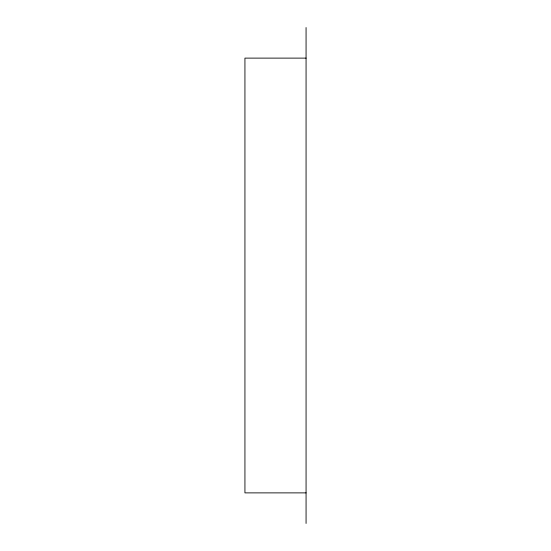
<?xml version="1.0" encoding="UTF-8"?>
<svg xmlns="http://www.w3.org/2000/svg" width="551" height="551" viewBox="0 0 551 551"><rect width="100%" height="100%" fill="white"/><g stroke="black" fill="none" stroke-linecap="round" stroke-linejoin="round"><path stroke-width="0.83" d="M306.067 58.117L244.933 58.117L244.933 492.883L306.067 492.883M306.067 27.55L306.067 523.45"/></g></svg>
